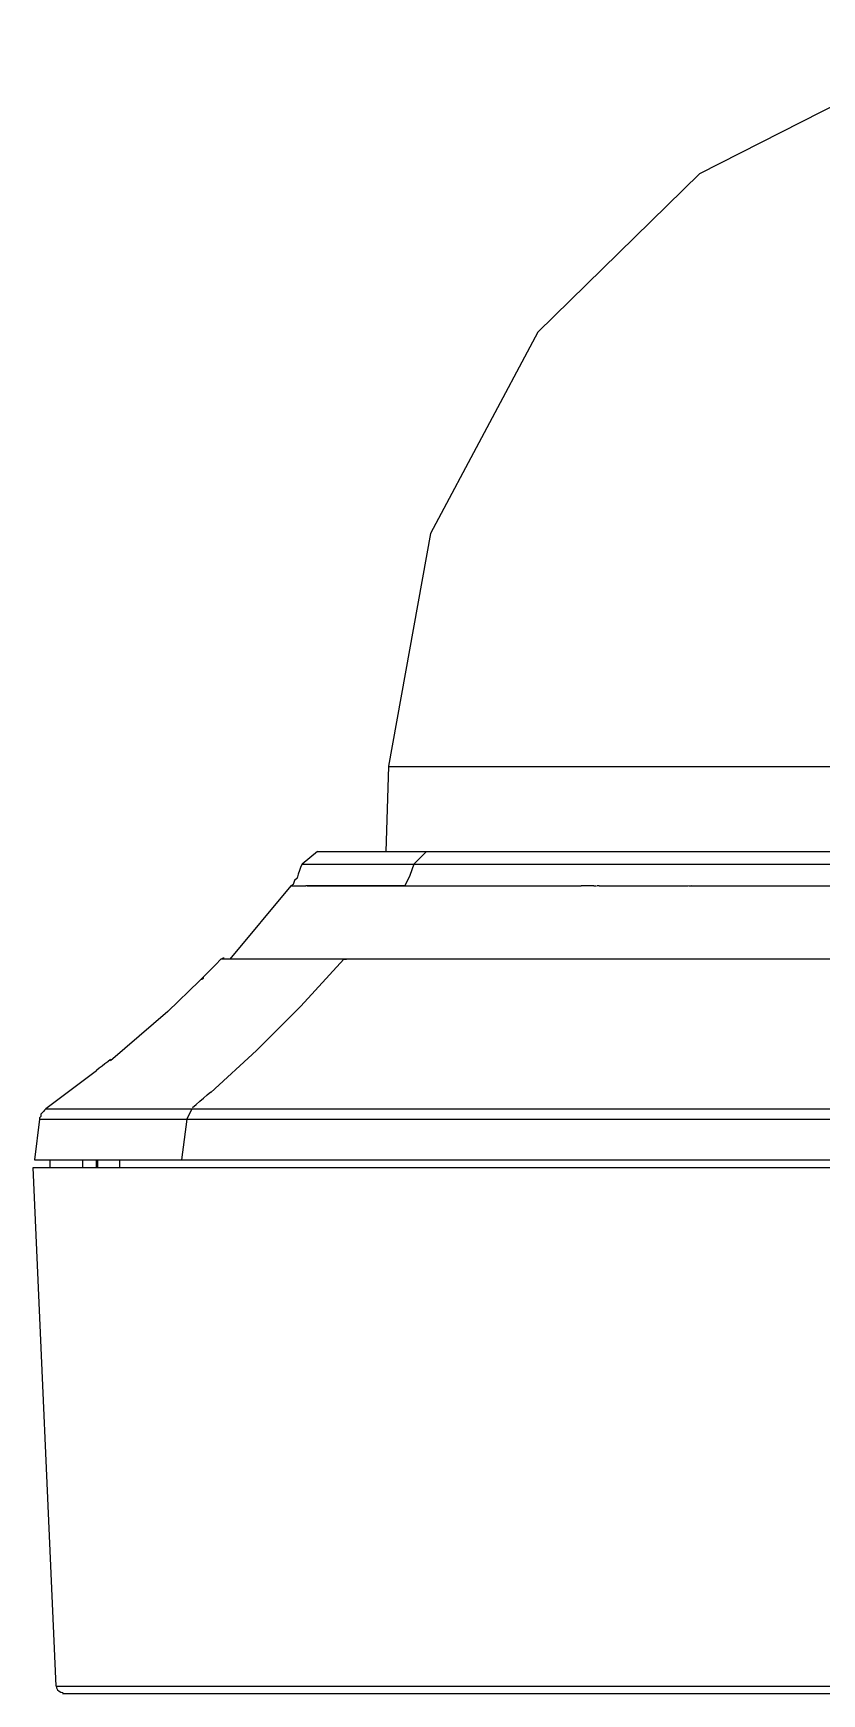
# Model space of a CAD drawing. Header units: millimetres. Extents: x -495897 to 1376592, y -28539 to 470976.
# Drawn here: x 524436 to 527857, y 195361 to 202565 of the extents above; entities that cross this region are included whole.
import ezdxf

# ---------------------------------------------------------------- set-up
doc = ezdxf.new("R2010")
doc.units = ezdxf.units.MM

msp = doc.modelspace()

# ---------------------------------------------------------------- linework, layer by layer
at = {"color": 0}
for p, q in [((525977.319, 199383.645), (525966.399, 199014.965)), ((525977.319, 199383.645), (532465.749, 199383.645)), ((525669.089, 199014.965), (525603.179, 198959.975)), ((525669.089, 199014.965), (532773.849, 199014.965)), ((526142.419, 199014.965), (526087.429, 198959.975)), ((525586.539, 198915.905), (525581.209, 198899.395)), ((525592.129, 198932.415), (525586.539, 198915.905)), ((525597.719, 198949.055), (525592.129, 198932.415)), ((525603.179, 198959.975), (525597.719, 198949.055)), ((525603.179, 198959.975), (525603.179, 198959.975)), ((525603.179, 198959.975), (526087.429, 198959.975)), ((525603.179, 198959.975), (526087.429, 198959.975)), ((526070.919, 198910.315), (526048.949, 198866.375)), ((526087.429, 198959.975), (526070.919, 198910.315)), ((526087.429, 198959.975), (526979.099, 198959.975)), ((526087.429, 198959.975), (531029.379, 198959.975)), ((526979.099, 198959.975), (528707.059, 198959.975)), ((525553.649, 198866.375), (525289.359, 198547.225)), ((525564.569, 198871.835), (525553.649, 198866.375)), ((525553.649, 198866.375), (525553.649, 198866.375)), ((525553.649, 198866.375), (525553.649, 198866.375)), ((525553.649, 198866.375), (525558.979, 198866.375)), ((525558.979, 198866.375), (525558.979, 198866.375)), ((525558.979, 198866.375), (525608.639, 198866.375)), ((525570.029, 198888.475), (525564.569, 198871.835)), ((525581.209, 198899.395), (525570.029, 198888.475)), ((525608.639, 198866.375), (525614.099, 198866.375)), ((525614.099, 198866.375), (525619.559, 198866.375)), ((525614.099, 198866.375), (525614.099, 198866.375)), ((525625.149, 198866.375), (525619.559, 198866.375)), ((526048.949, 198866.375), (525625.149, 198866.375)), ((525625.149, 198866.375), (526048.949, 198866.375)), ((526048.949, 198866.375), (526081.839, 198866.375)), ((526081.839, 198866.375), (526158.929, 198866.375)), ((526158.929, 198866.375), (526813.869, 198866.375)), ((526841.429, 198866.375), (526813.869, 198866.375)), ((526868.859, 198866.375), (526841.429, 198866.375)), ((526868.859, 198866.375), (526879.779, 198866.375)), ((526890.959, 198866.375), (527276.149, 198866.375)), ((526890.959, 198866.375), (526890.959, 198866.375)), ((527292.529, 198866.375), (528607.999, 198866.375)), ((525250.879, 198547.225), (525228.779, 198525.125)), ((525289.359, 198547.225), (525250.879, 198547.225)), ((533181.269, 198547.225), (525261.929, 198547.225)), ((533192.189, 198547.225), (525289.359, 198547.225)), ((525784.659, 198547.225), (525597.719, 198343.515)), ((525784.659, 198547.225), (525795.839, 198547.225)), ((525157.279, 198453.625), (525173.789, 198470.135)), ((525228.779, 198525.125), (525173.789, 198470.135)), ((525173.789, 198470.135), (525173.789, 198464.545)), ((525157.279, 198453.625), (525019.739, 198321.415)), ((525162.869, 198459.085), (525157.279, 198453.625)), ((525168.459, 198459.085), (525162.869, 198459.085)), ((525173.789, 198464.545), (525168.459, 198459.085)), ((525597.719, 198343.515), (525405.059, 198150.855)), ((525019.739, 198321.415), (524772.219, 198106.915)), ((525405.059, 198150.855), (525206.809, 197969.245)), ((524711.639, 198062.975), (524606.989, 197985.885)), ((524606.989, 197985.885), (524491.419, 197897.745)), ((524491.419, 197897.745), (524485.959, 197892.285)), ((524491.419, 197897.745), (533951.779, 197897.745)), ((525124.389, 197897.745), (525102.289, 197853.675)), ((524463.859, 197853.675), (524442.019, 197677.655)), ((524469.449, 197864.855), (524463.859, 197859.265)), ((524463.859, 197859.265), (524463.859, 197853.675)), ((524463.859, 197853.675), (525102.289, 197853.675)), ((524474.909, 197881.365), (524469.449, 197875.775)), ((524469.449, 197875.775), (524469.449, 197864.855)), ((524480.499, 197886.825), (524474.909, 197881.365)), ((524485.959, 197892.285), (524480.499, 197886.825)), ((525102.289, 197853.675), (525080.319, 197677.655)), ((525102.289, 197853.675), (533979.209, 197853.675)), ((524442.019, 197677.655), (534001.179, 197677.655)), ((524507.929, 197677.655), (524507.929, 197644.635)), ((524651.059, 197644.635), (524651.059, 197677.655)), ((524711.639, 197644.635), (524711.639, 197677.655)), ((524717.229, 197644.635), (524717.229, 197677.655)), ((524810.699, 197677.655), (524810.699, 197644.635)), ((524535.489, 195393.685), (524436.429, 197644.635)), ((524436.429, 197644.635), (534006.769, 197644.635)), ((524535.489, 195393.685), (533907.709, 195393.685)), ((533880.149, 195360.795), (524562.919, 195360.795))]:
    msp.add_line(p, q, dxfattribs=at)
for points in [[(529221.339, 202564.745), (528209.159, 202403.545), (527326.719, 201954.005), (526626.019, 201267.215), (526159.189, 200393.875), (525977.969, 199385.075)], [(526891.349, 198866.245), (526889.659, 198866.375), (526888.099, 198866.375), (526886.409, 198866.375), (526884.849, 198866.375), (526883.159, 198866.245)], [(527277.709, 198866.635), (527281.219, 198866.375), (527284.859, 198866.375), (527288.369, 198866.375), (527291.879, 198866.505), (527295.389, 198866.765)], [(525264.659, 198552.685), (525262.579, 198552.555), (525260.499, 198552.035), (525258.549, 198551.255), (525256.729, 198550.085), (525254.909, 198548.655)], [(524711.119, 198066.745), (524723.209, 198075.845), (524735.299, 198085.205), (524747.389, 198094.435), (524759.479, 198103.795), (524771.439, 198113.285)], [(525127.119, 197904.115), (525143.109, 197917.635), (525159.229, 197931.285), (525175.219, 197944.935), (525191.209, 197958.585), (525207.069, 197972.365)], [(524535.489, 195395.375), (524537.439, 195386.015), (524541.859, 195378.085), (524548.359, 195371.845), (524556.419, 195367.685), (524565.779, 195366.255)]]:
    msp.add_lwpolyline(points, dxfattribs=at)

doc.saveas('drawing.dxf')
